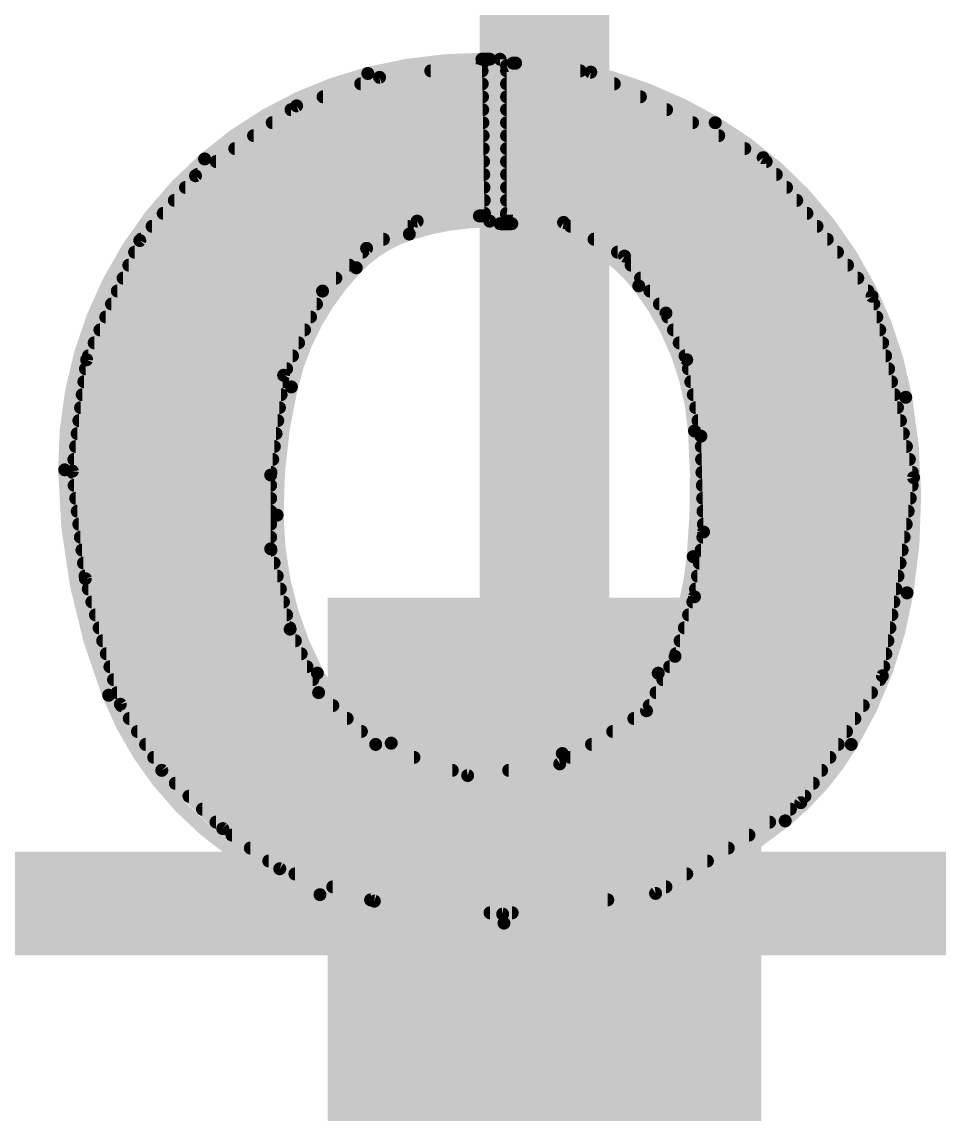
# Model space of a CAD drawing. Extents: x -1.3 to 34.4, y -29.2 to 28.1.
# Drawn here: x 10.056 to 11.854, y 1.307 to 3.449 of the extents above; entities that cross this region are included whole.
import ezdxf

# ---------------------------------------------------------------- set-up
doc = ezdxf.new("R2010")
doc.units = 0
for name, color, linetype in [('1', 12, 'CONTINUOUS'), ('22', 40, 'CONTINUOUS'), ('51', 53, 'CONTINUOUS')]:
    doc.layers.add(name, color=color, linetype=linetype)

# ---------------------------------------------------------------- blocks, each defined once
blk = doc.blocks.new('RECT')
blk.add_solid([(-0.5, -0.5), (0.5, -0.5), (-0.5, 0.5), (0.5, 0.5)])

msp = doc.modelspace()

# ---------------------------------------------------------------- linework, layer by layer
at = {"layer": '1', "const_width": 0.254}
msp.add_lwpolyline([(11.08, 1.47), (11.08, 4.73)], dxfattribs=at)
at = {"layer": '1', "const_width": 0.127}
msp.add_lwpolyline([(11.0165, 1.47, 1), (11.1435, 1.47)], format="xyb", dxfattribs=at)
at = {"layer": '22'}
for points, const_width in [([(10.9576, 3.3757, 0.0624), (10.734, 3.3477)], 0.0254), ([(10.9576, 3.3821, 1), (10.9576, 3.3694)], 0.0127), ([(10.9576, 3.3694, 1), (10.9576, 3.382)], 0.0127), ([(10.9792, 3.3757, 1), (10.9665, 3.3757)], 0.0127), ([(10.9728, 3.3694, 1), (10.9728, 3.3821)], 0.0127), ([(11.4148, 3.2512, 0.1246), (10.9931, 3.3757)], 0.0254), ([(10.9933, 3.382, 1), (10.9929, 3.3694)], 0.0127), ([(10.9994, 3.3757, 1), (10.9868, 3.3757)], 0.0127), ([(10.8573, 3.3592, 1), (10.8573, 3.3465)], 0.0127), ([(10.9639, 3.3656, 1), (10.9513, 3.3654)], 0.0127), ([(10.9584, 3.3592, 1), (10.9568, 3.3718)], 0.0127), ([(10.9578, 3.3465, 1), (10.9578, 3.3592)], 0.0127), ([(11.0122, 3.363, 1), (10.9995, 3.363)], 0.0127), ([(11.0035, 3.3689, 1), (11.0081, 3.3571)], 0.0127), ([(11.0058, 3.3592, 1), (11.0058, 3.3465)], 0.0127), ([(11.0185, 3.3744, 1), (11.0185, 3.3617)], 0.0127), ([(11.0208, 3.3621, 1), (11.0162, 3.3739)], 0.0127), ([(11.0244, 3.3743, 1), (11.0228, 3.3617)], 0.0127), ([(11.0236, 3.3617, 1), (11.0236, 3.3744)], 0.0127), ([(11.1501, 3.3465, 1), (11.1501, 3.3592)], 0.0127), ([(11.1737, 3.356, 1), (11.1681, 3.3446)], 0.0127), ([(11.1701, 3.344, 1), (11.1717, 3.3566)], 0.0127), ([(10.734, 3.3477, 0.1172), (10.414, 3.1801)], 0.0254), ([(10.7324, 3.3539, 1), (10.7356, 3.3415)], 0.0127), ([(10.7356, 3.3415, 1), (10.7324, 3.3539)], 0.0127), ([(10.7561, 3.3464, 1), (10.7577, 3.3338)], 0.0127), ([(10.759, 3.3341, 1), (10.7548, 3.3461)], 0.0127), ([(10.72, 3.3338, 1), (10.72, 3.3211)], 0.0127), ([(10.9582, 3.3211, 1), (10.9582, 3.3338)], 0.0127), ([(11.0058, 3.3338, 1), (11.0058, 3.3211)], 0.0127), ([(11.217, 3.3211, 1), (11.217, 3.3338)], 0.0127), ([(10.6461, 3.3083, 1), (10.6461, 3.2957)], 0.0127), ([(10.9587, 3.2957, 1), (10.9587, 3.3083)], 0.0127), ([(11.0058, 3.3083, 1), (11.0058, 3.2957)], 0.0127), ([(11.2682, 3.2957, 1), (11.2682, 3.3083)], 0.0127), ([(10.5833, 3.283, 1), (10.5833, 3.2703)], 0.0127), ([(10.5922, 3.2902, 1), (10.5964, 3.2782)], 0.0127), ([(10.5979, 3.279, 1), (10.5907, 3.2894)], 0.0127), ([(10.9591, 3.2703, 1), (10.9591, 3.283)], 0.0127), ([(11.0058, 3.283, 1), (11.0058, 3.2703)], 0.0127), ([(11.3194, 3.2703, 1), (11.3194, 3.283)], 0.0127), ([(10.5466, 3.2576, 1), (10.5466, 3.2449)], 0.0127), ([(10.9595, 3.2449, 1), (10.9595, 3.2576)], 0.0127), ([(11.0058, 3.2576, 1), (11.0058, 3.2449)], 0.0127), ([(11.3705, 3.2449, 1), (11.3705, 3.2576)], 0.0127), ([(11.7881, 2.7127, 0.2183), (11.4148, 3.2512)], 0.0254), ([(11.418, 3.2567, 1), (11.4116, 3.2457)], 0.0127), ([(11.4116, 3.2457, 1), (11.418, 3.2567)], 0.0127), ([(10.5099, 3.2321, 1), (10.5099, 3.2195)], 0.0127), ([(10.96, 3.2195, 1), (10.96, 3.2321)], 0.0127), ([(11.0058, 3.2321, 1), (11.0058, 3.2195)], 0.0127), ([(11.4217, 3.2195, 1), (11.4217, 3.2321)], 0.0127), ([(10.4732, 3.2067, 1), (10.4732, 3.1941)], 0.0127), ([(10.9604, 3.1941, 1), (10.9604, 3.2067)], 0.0127), ([(11.0058, 3.2067, 1), (11.0058, 3.1941)], 0.0127), ([(11.4728, 3.1941, 1), (11.4728, 3.2067)], 0.0127), ([(10.414, 3.1801, 0.2195), (10.1397, 2.5705)], 0.0254), ([(10.4182, 3.1753, 1), (10.4098, 3.1849)], 0.0127), ([(11.5137, 3.1865, 1), (11.5037, 3.1787)], 0.0127), ([(11.5059, 3.1769, 1), (11.5115, 3.1883)], 0.0127), ([(10.4098, 3.1849, 1), (10.4182, 3.1753)], 0.0127), ([(10.4365, 3.1814, 1), (10.4365, 3.1687)], 0.0127), ([(10.9608, 3.1687, 1), (10.9608, 3.1814)], 0.0127), ([(11.0058, 3.1814, 1), (11.0058, 3.1687)], 0.0127), ([(11.5147, 3.1687, 1), (11.5147, 3.1814)], 0.0127), ([(10.3926, 3.1523, 1), (10.3998, 3.1419)], 0.0127), ([(10.401, 3.143, 1), (10.3914, 3.1512)], 0.0127), ([(10.3998, 3.1559, 1), (10.3998, 3.1433)], 0.0127), ([(10.9612, 3.1433, 1), (10.9612, 3.1559)], 0.0127), ([(11.0058, 3.1559, 1), (11.0058, 3.1433)], 0.0127), ([(11.5346, 3.1433, 1), (11.5346, 3.1559)], 0.0127), ([(10.3765, 3.1305, 1), (10.3765, 3.1179)], 0.0127), ([(10.9617, 3.1179, 1), (10.9617, 3.1305)], 0.0127), ([(11.0058, 3.1305, 1), (11.0058, 3.1179)], 0.0127), ([(11.5546, 3.1179, 1), (11.5546, 3.1305)], 0.0127), ([(10.3547, 3.1052, 1), (10.3547, 3.0925)], 0.0127), ([(10.9621, 3.0925, 1), (10.9621, 3.1052)], 0.0127), ([(11.0058, 3.1052, 1), (11.0058, 3.0925)], 0.0127), ([(11.5745, 3.0925, 1), (11.5745, 3.1052)], 0.0127), ([(10.3328, 3.0798, 1), (10.3328, 3.0671)], 0.0127), ([(10.9625, 3.0671, 1), (10.9625, 3.0798)], 0.0127), ([(11.0058, 3.0798, 1), (11.0058, 3.0671)], 0.0127), ([(11.5944, 3.0671, 1), (11.5944, 3.0798)], 0.0127), ([(10.9728, 3.0582, 0.0828), (10.8153, 3.0328)], 0.0254), ([(10.8301, 3.0645, 1), (10.8311, 3.0519)], 0.0127), ([(10.8336, 3.0526, 1), (10.8276, 3.0638)], 0.0127), ([(10.9525, 3.0747, 1), (10.9525, 3.062)], 0.0127), ([(10.953, 3.062, 1), (10.952, 3.0746)], 0.0127), ([(10.9563, 3.0682, 1), (10.9689, 3.0684)], 0.0127), ([(10.9626, 3.062, 1), (10.9626, 3.0747)], 0.0127), ([(10.9665, 3.0582, 1), (10.9792, 3.0582)], 0.0127), ([(10.9728, 3.0519, 1), (10.9728, 3.0645)], 0.0127), ([(10.9931, 3.0595, 1), (10.9931, 3.0468)], 0.0127), ([(11.0067, 3.0772, 1), (11.0049, 3.0646)], 0.0127), ([(10.9995, 3.0709, 1), (11.0122, 3.0709)], 0.0127), ([(11.2649, 2.9312, 0.2316), (11.016, 3.0531)], 0.0254), ([(11.016, 3.0594, 1), (11.016, 3.0468)], 0.0127), ([(11.016, 3.0468, 1), (11.016, 3.0595)], 0.0127), ([(11.1207, 3.0612, 1), (11.1145, 3.05)], 0.0127), ([(11.1167, 3.0493, 1), (11.1185, 3.0619)], 0.0127), ([(10.311, 3.0543, 1), (10.311, 3.0417)], 0.0127), ([(10.8153, 3.0328, 0.1209), (10.7112, 2.9667)], 0.0254), ([(10.8133, 3.0388, 1), (10.8173, 3.0268)], 0.0127), ([(10.8117, 3.0417, 1), (10.8117, 3.0543)], 0.0127), ([(10.8173, 3.0268, 1), (10.8133, 3.0388)], 0.0127), ([(10.9868, 3.0531, 1), (10.9994, 3.0531)], 0.0127), ([(11.1313, 3.0543, 1), (11.1313, 3.0417)], 0.0127), ([(11.6144, 3.0417, 1), (11.6144, 3.0543)], 0.0127), ([(10.2822, 3.0242, 1), (10.2918, 3.016)], 0.0127), ([(10.2928, 3.0175, 1), (10.2812, 3.0227)], 0.0127), ([(10.2892, 3.029, 1), (10.2892, 3.0163)], 0.0127), ([(10.7645, 3.0163, 1), (10.7645, 3.029)], 0.0127), ([(11.1773, 3.029, 1), (11.1773, 3.0163)], 0.0127), ([(11.6343, 3.0163, 1), (11.6343, 3.029)], 0.0127), ([(10.2768, 3.0036, 1), (10.2768, 2.9909)], 0.0127), ([(10.7237, 2.9909, 1), (10.7237, 3.0036)], 0.0127), ([(10.7285, 3.0104, 1), (10.7345, 2.9992)], 0.0127), ([(10.7359, 3.0002, 1), (10.7271, 3.0094)], 0.0127), ([(11.2233, 3.0036, 1), (11.2233, 2.9909)], 0.0127), ([(11.2421, 2.9933, 1), (11.2319, 2.9859)], 0.0127), ([(11.2339, 2.984, 1), (11.2401, 2.9952)], 0.0127), ([(11.6543, 2.9909, 1), (11.6543, 3.0036)], 0.0127), ([(10.2655, 2.9781, 1), (10.2655, 2.9655)], 0.0127), ([(10.7112, 2.9667, 0.1342), (10.5842, 2.733)], 0.0254), ([(10.6975, 2.9655, 1), (10.6975, 2.9781)], 0.0127), ([(10.7066, 2.9711, 1), (10.7158, 2.9623)], 0.0127), ([(10.7158, 2.9623, 1), (10.7066, 2.9711)], 0.0127), ([(11.2499, 2.9781, 1), (11.2499, 2.9655)], 0.0127), ([(11.6742, 2.9655, 1), (11.6742, 2.9781)], 0.0127), ([(10.2542, 2.9527, 1), (10.2542, 2.9401)], 0.0127), ([(10.6713, 2.9401, 1), (10.6713, 2.9527)], 0.0127), ([(11.2684, 2.9527, 1), (11.2684, 2.9401)], 0.0127), ([(11.6942, 2.9401, 1), (11.6942, 2.9527)], 0.0127), ([(11.3741, 2.6467, 0.1478), (11.2649, 2.9312)], 0.0254), ([(11.2699, 2.9351, 1), (11.2599, 2.9273)], 0.0127), ([(11.2599, 2.9273, 1), (11.2699, 2.9351)], 0.0127), ([(10.2429, 2.9274, 1), (10.2429, 2.9147)], 0.0127), ([(10.6407, 2.9256, 1), (10.6495, 2.9164)], 0.0127), ([(10.6509, 2.9183, 1), (10.6393, 2.9237)], 0.0127), ([(10.6451, 2.9147, 1), (10.6451, 2.9274)], 0.0127), ([(11.2868, 2.9274, 1), (11.2868, 2.9147)], 0.0127), ([(11.7141, 2.9147, 1), (11.7141, 2.9274)], 0.0127), ([(11.7283, 2.9122, 1), (11.7159, 2.9094)], 0.0127), ([(11.7171, 2.9069, 1), (11.7271, 2.9147)], 0.0127), ([(10.2315, 2.9019, 1), (10.2315, 2.8893)], 0.0127), ([(10.6334, 2.8893, 1), (10.6334, 2.9019)], 0.0127), ([(11.3053, 2.9019, 1), (11.3053, 2.8893)], 0.0127), ([(11.7256, 2.8893, 1), (11.7256, 2.9019)], 0.0127), ([(10.2202, 2.8765, 1), (10.2202, 2.8639)], 0.0127), ([(10.6217, 2.8639, 1), (10.6217, 2.8765)], 0.0127), ([(11.324, 2.8804, 1), (11.3124, 2.8752)], 0.0127), ([(11.3131, 2.8741, 1), (11.3233, 2.8815)], 0.0127), ([(11.3216, 2.8765, 1), (11.3216, 2.8639)], 0.0127), ([(11.7314, 2.8639, 1), (11.7314, 2.8765)], 0.0127), ([(10.2089, 2.8512, 1), (10.2089, 2.8385)], 0.0127), ([(10.6099, 2.8385, 1), (10.6099, 2.8512)], 0.0127), ([(11.3329, 2.8512, 1), (11.3329, 2.8385)], 0.0127), ([(11.7372, 2.8385, 1), (11.7372, 2.8512)], 0.0127), ([(10.1976, 2.8258, 1), (10.1976, 2.8131)], 0.0127), ([(10.5982, 2.8131, 1), (10.5982, 2.8258)], 0.0127), ([(11.3442, 2.8258, 1), (11.3442, 2.8131)], 0.0127), ([(11.743, 2.8131, 1), (11.743, 2.8258)], 0.0127), ([(10.1863, 2.8003, 1), (10.1863, 2.7877)], 0.0127), ([(10.5865, 2.7877, 1), (10.5865, 2.8003)], 0.0127), ([(11.3555, 2.8003, 1), (11.3555, 2.7877)], 0.0127), ([(11.7488, 2.7877, 1), (11.7488, 2.8003)], 0.0127), ([(10.1771, 2.789, 1), (10.1887, 2.7838)], 0.0127), ([(10.1892, 2.7856, 1), (10.1766, 2.7872)], 0.0127), ([(11.3651, 2.7876, 1), (11.3527, 2.7852)], 0.0127), ([(11.3531, 2.7838, 1), (11.3647, 2.789)], 0.0127), ([(10.1806, 2.775, 1), (10.1806, 2.7623)], 0.0127), ([(10.5631, 2.7586, 1), (10.5747, 2.7532)], 0.0127), ([(10.5752, 2.7551, 1), (10.5626, 2.7567)], 0.0127), ([(10.5748, 2.7623, 1), (10.5748, 2.775)], 0.0127), ([(11.3622, 2.775, 1), (11.3622, 2.7623)], 0.0127), ([(11.7546, 2.7623, 1), (11.7546, 2.775)], 0.0127), ([(10.1774, 2.7496, 1), (10.1774, 2.7369)], 0.0127), ([(10.5842, 2.733, 0.0602), (10.5562, 2.4816)], 0.0254), ([(10.5673, 2.7369, 1), (10.5673, 2.7496)], 0.0127), ([(10.5904, 2.7315, 1), (10.578, 2.7345)], 0.0127), ([(11.3669, 2.7496, 1), (11.3669, 2.7369)], 0.0127), ([(11.7604, 2.7369, 1), (11.7604, 2.7496)], 0.0127), ([(10.1741, 2.7241, 1), (10.1741, 2.7115)], 0.0127), ([(10.564, 2.7115, 1), (10.564, 2.7241)], 0.0127), ([(10.578, 2.7345, 1), (10.5904, 2.7315)], 0.0127), ([(11.3717, 2.7241, 1), (11.3717, 2.7115)], 0.0127), ([(11.7662, 2.7115, 1), (11.7662, 2.7241)], 0.0127), ([(11.7907, 2.3292, 0.0851), (11.7881, 2.7127)], 0.0254), ([(11.7944, 2.7138, 1), (11.7818, 2.7116)], 0.0127), ([(10.1709, 2.6987, 1), (10.1709, 2.6861)], 0.0127), ([(10.5607, 2.6861, 1), (10.5607, 2.6987)], 0.0127), ([(11.3764, 2.6987, 1), (11.3764, 2.6861)], 0.0127), ([(11.772, 2.6861, 1), (11.772, 2.6987)], 0.0127), ([(11.7818, 2.7116, 1), (11.7944, 2.7138)], 0.0127), ([(10.1676, 2.6734, 1), (10.1676, 2.6607)], 0.0127), ([(10.5574, 2.6607, 1), (10.5574, 2.6734)], 0.0127), ([(11.3811, 2.6734, 1), (11.3811, 2.6607)], 0.0127), ([(11.7778, 2.6607, 1), (11.7778, 2.6734)], 0.0127), ([(11.3716, 2.4003, 0.0416), (11.3741, 2.6467)], 0.0254), ([(11.3804, 2.6472, 1), (11.3678, 2.6462)], 0.0127), ([(10.1643, 2.6479, 1), (10.1643, 2.6353)], 0.0127), ([(10.5541, 2.6353, 1), (10.5541, 2.6479)], 0.0127), ([(11.3678, 2.6462, 1), (11.3804, 2.6472)], 0.0127), ([(11.3859, 2.6479, 1), (11.3859, 2.6353)], 0.0127), ([(11.3931, 2.6367, 1), (11.3805, 2.6363)], 0.0127), ([(11.3806, 2.6353, 1), (11.393, 2.6377)], 0.0127), ([(11.7836, 2.6353, 1), (11.7836, 2.6479)], 0.0127), ([(10.1611, 2.6225, 1), (10.1611, 2.6099)], 0.0127), ([(10.5508, 2.6099, 1), (10.5508, 2.6225)], 0.0127), ([(11.3874, 2.6225, 1), (11.3874, 2.6099)], 0.0127), ([(11.7895, 2.6099, 1), (11.7895, 2.6225)], 0.0127), ([(10.1578, 2.5972, 1), (10.1578, 2.5845)], 0.0127), ([(10.5475, 2.5845, 1), (10.5475, 2.5972)], 0.0127), ([(11.388, 2.5972, 1), (11.388, 2.5845)], 0.0127), ([(11.7953, 2.5845, 1), (11.7953, 2.5972)], 0.0127), ([(10.1397, 2.5705, 0.092), (10.226, 2.1285)], 0.0254), ([(10.146, 2.5706, 1), (10.1334, 2.5704)], 0.0127), ([(10.1334, 2.5704, 1), (10.146, 2.5706)], 0.0127), ([(10.1612, 2.5687, 1), (10.1486, 2.5671)], 0.0127), ([(10.1486, 2.5687, 1), (10.1612, 2.5671)], 0.0127), ([(10.1552, 2.5717, 1), (10.1552, 2.5591)], 0.0127), ([(10.5498, 2.5603, 1), (10.5372, 2.5603)], 0.0127), ([(10.5442, 2.5591, 1), (10.5442, 2.5717)], 0.0127), ([(11.3887, 2.5717, 1), (11.3887, 2.5591)], 0.0127), ([(11.8011, 2.5591, 1), (11.8011, 2.5717)], 0.0127), ([(10.1583, 2.5463, 1), (10.1583, 2.5337)], 0.0127), ([(10.5372, 2.5611, 1), (10.5498, 2.5595)], 0.0127), ([(10.5435, 2.5337, 1), (10.5435, 2.5463)], 0.0127), ([(11.3894, 2.5463, 1), (11.3894, 2.5337)], 0.0127), ([(11.8097, 2.5542, 1), (11.7971, 2.5562)], 0.0127), ([(11.7972, 2.5538, 1), (11.8096, 2.5566)], 0.0127), ([(11.801, 2.5337, 1), (11.801, 2.5463)], 0.0127), ([(10.1613, 2.521, 1), (10.1613, 2.5083)], 0.0127), ([(10.5435, 2.5083, 1), (10.5435, 2.521)], 0.0127), ([(11.3901, 2.521, 1), (11.3901, 2.5083)], 0.0127), ([(11.797, 2.5083, 1), (11.797, 2.521)], 0.0127), ([(10.1644, 2.4956, 1), (10.1644, 2.4829)], 0.0127), ([(10.5435, 2.4829, 1), (10.5435, 2.4956)], 0.0127), ([(10.5562, 2.4816, 0.1204), (10.635, 2.1717)], 0.0254), ([(10.5625, 2.4817, 1), (10.5499, 2.4815)], 0.0127), ([(10.5499, 2.4815, 1), (10.5625, 2.4817)], 0.0127), ([(11.3908, 2.4956, 1), (11.3908, 2.4829)], 0.0127), ([(11.793, 2.4829, 1), (11.793, 2.4956)], 0.0127), ([(10.1674, 2.4701, 1), (10.1674, 2.4575)], 0.0127), ([(10.5435, 2.4575, 1), (10.5435, 2.4701)], 0.0127), ([(11.3915, 2.4701, 1), (11.3915, 2.4575)], 0.0127), ([(11.7891, 2.4575, 1), (11.7891, 2.4701)], 0.0127), ([(10.1705, 2.4447, 1), (10.1705, 2.4321)], 0.0127), ([(10.5435, 2.4321, 1), (10.5435, 2.4447)], 0.0127), ([(11.3905, 2.4447, 1), (11.3905, 2.4321)], 0.0127), ([(11.3982, 2.4477, 1), (11.3856, 2.4495)], 0.0127), ([(11.3856, 2.4484, 1), (11.3982, 2.4488)], 0.0127), ([(11.7851, 2.4321, 1), (11.7851, 2.4447)], 0.0127), ([(10.1736, 2.4194, 1), (10.1736, 2.4067)], 0.0127), ([(10.5497, 2.417, 1), (10.5373, 2.414)], 0.0127), ([(10.5372, 2.4155, 1), (10.5498, 2.4155)], 0.0127), ([(10.5441, 2.4067, 1), (10.5441, 2.4194)], 0.0127), ([(11.3869, 2.4194, 1), (11.3869, 2.4067)], 0.0127), ([(11.7811, 2.4067, 1), (11.7811, 2.4194)], 0.0127), ([(10.1766, 2.3939, 1), (10.1766, 2.3813)], 0.0127), ([(10.5503, 2.3813, 1), (10.5503, 2.3939)], 0.0127), ([(11.303, 2.1717, 0.0995), (11.3716, 2.4003)], 0.0254), ([(11.3653, 2.4009, 1), (11.3779, 2.3997)], 0.0127), ([(11.3779, 2.3997, 1), (11.3653, 2.4009)], 0.0127), ([(11.3834, 2.3939, 1), (11.3834, 2.3813)], 0.0127), ([(11.7771, 2.3813, 1), (11.7771, 2.3939)], 0.0127), ([(10.1797, 2.3685, 1), (10.1797, 2.3559)], 0.0127), ([(10.1864, 2.3588, 1), (10.1742, 2.3554)], 0.0127), ([(10.174, 2.3563, 1), (10.1866, 2.3579)], 0.0127), ([(10.5564, 2.3559, 1), (10.5564, 2.3685)], 0.0127), ([(11.3798, 2.3685, 1), (11.3798, 2.3559)], 0.0127), ([(11.7731, 2.3559, 1), (11.7731, 2.3685)], 0.0127), ([(10.186, 2.3432, 1), (10.186, 2.3305)], 0.0127), ([(10.5625, 2.3305, 1), (10.5625, 2.3432)], 0.0127), ([(11.3762, 2.3432, 1), (11.3762, 2.3305)], 0.0127), ([(11.6815, 2.032, 0.0949), (11.7907, 2.3292)], 0.0254), ([(11.7691, 2.3305, 1), (11.7691, 2.3432)], 0.0127), ([(11.7844, 2.3302, 1), (11.797, 2.3282)], 0.0127), ([(11.797, 2.3282, 1), (11.7844, 2.3302)], 0.0127), ([(10.193, 2.3177, 1), (10.193, 2.3051)], 0.0127), ([(10.5687, 2.3051, 1), (10.5687, 2.3177)], 0.0127), ([(11.3708, 2.3177, 1), (11.3708, 2.3051)], 0.0127), ([(11.3678, 2.3225, 1), (11.3804, 2.3207)], 0.0127), ([(11.3801, 2.3196, 1), (11.3681, 2.3236)], 0.0127), ([(11.7651, 2.3051, 1), (11.7651, 2.3177)], 0.0127), ([(10.2001, 2.2923, 1), (10.2001, 2.2797)], 0.0127), ([(10.5748, 2.2797, 1), (10.5748, 2.2923)], 0.0127), ([(11.3625, 2.2923, 1), (11.3625, 2.2797)], 0.0127), ([(11.7611, 2.2797, 1), (11.7611, 2.2923)], 0.0127), ([(10.2072, 2.267, 1), (10.2072, 2.2543)], 0.0127), ([(10.5874, 2.2607, 1), (10.5758, 2.2555)], 0.0127), ([(10.581, 2.2543, 1), (10.581, 2.267)], 0.0127), ([(11.3542, 2.267, 1), (11.3542, 2.2543)], 0.0127), ([(11.7572, 2.2543, 1), (11.7572, 2.267)], 0.0127), ([(10.5754, 2.2566, 1), (10.5878, 2.2596)], 0.0127), ([(10.2142, 2.2416, 1), (10.2142, 2.2289)], 0.0127), ([(10.5919, 2.2289, 1), (10.5919, 2.2416)], 0.0127), ([(11.3459, 2.2416, 1), (11.3459, 2.2289)], 0.0127), ([(11.7532, 2.2289, 1), (11.7532, 2.2416)], 0.0127), ([(10.2213, 2.2161, 1), (10.2213, 2.2035)], 0.0127), ([(10.6033, 2.2035, 1), (10.6033, 2.2161)], 0.0127), ([(11.33, 2.2067, 1), (11.342, 2.2027)], 0.0127), ([(11.3416, 2.2018, 1), (11.3304, 2.2076)], 0.0127), ([(11.3377, 2.2161, 1), (11.3377, 2.2035)], 0.0127), ([(11.7492, 2.2035, 1), (11.7492, 2.2161)], 0.0127), ([(10.2284, 2.1907, 1), (10.2284, 2.1781)], 0.0127), ([(10.6147, 2.1781, 1), (10.6147, 2.1907)], 0.0127), ([(11.3254, 2.1907, 1), (11.3254, 2.1781)], 0.0127), ([(11.7452, 2.1781, 1), (11.7452, 2.1907)], 0.0127), ([(10.2355, 2.1654, 1), (10.2355, 2.1527)], 0.0127), ([(10.6261, 2.1527, 1), (10.6261, 2.1654)], 0.0127), ([(10.635, 2.1717, 0.1633), (10.7798, 2.0345)], 0.0254), ([(10.6406, 2.1747, 1), (10.6294, 2.1687)], 0.0127), ([(10.6294, 2.1687, 1), (10.6406, 2.1747)], 0.0127), ([(11.115, 2.0142, 0.1942), (11.303, 2.1717)], 0.0254), ([(11.2974, 2.1747, 1), (11.3086, 2.1687)], 0.0127), ([(11.3086, 2.1687, 1), (11.2974, 2.1747)], 0.0127), ([(11.3121, 2.1654, 1), (11.3121, 2.1527)], 0.0127), ([(11.7361, 2.1676, 1), (11.7487, 2.1656)], 0.0127), ([(11.7477, 2.1632, 1), (11.7371, 2.17)], 0.0127), ([(11.7375, 2.1527, 1), (11.7375, 2.1654)], 0.0127), ([(10.2425, 2.1399, 1), (10.2425, 2.1273)], 0.0127), ([(10.6418, 2.1383, 1), (10.6332, 2.1289)], 0.0127), ([(10.6317, 2.131, 1), (10.6433, 2.1362)], 0.0127), ([(10.6375, 2.1273, 1), (10.6375, 2.1399)], 0.0127), ([(11.2988, 2.1399, 1), (11.2988, 2.1273)], 0.0127), ([(11.7212, 2.1273, 1), (11.7212, 2.1399)], 0.0127), ([(10.226, 2.1285, 0.2224), (10.6401, 1.7374)], 0.0254), ([(10.2319, 2.1308, 1), (10.2201, 2.1262)], 0.0127), ([(10.2201, 2.1262, 1), (10.2319, 2.1308)], 0.0127), ([(10.2543, 2.1141, 1), (10.2435, 2.1073)], 0.0127), ([(10.2505, 2.1145, 1), (10.2505, 2.1019)], 0.0127), ([(10.6654, 2.1019, 1), (10.6654, 2.1145)], 0.0127), ([(11.2854, 2.1145, 1), (11.2854, 2.1019)], 0.0127), ([(11.7049, 2.1019, 1), (11.7049, 2.1145)], 0.0127), ([(10.2428, 2.109, 1), (10.255, 2.1124)], 0.0127), ([(11.2745, 2.1009, 1), (11.2857, 2.0951)], 0.0127), ([(11.2834, 2.0926, 1), (11.2768, 2.1034)], 0.0127), ([(10.2664, 2.0892, 1), (10.2664, 2.0765)], 0.0127), ([(10.6934, 2.0765, 1), (10.6934, 2.0892)], 0.0127), ([(11.2553, 2.0892, 1), (11.2553, 2.0765)], 0.0127), ([(11.6885, 2.0765, 1), (11.6885, 2.0892)], 0.0127), ([(10.2824, 2.0637, 1), (10.2824, 2.0511)], 0.0127), ([(10.7214, 2.0511, 1), (10.7214, 2.0637)], 0.0127), ([(11.2138, 2.0637, 1), (11.2138, 2.0511)], 0.0127), ([(11.6722, 2.0511, 1), (11.6722, 2.0637)], 0.0127), ([(10.2983, 2.0383, 1), (10.2983, 2.0257)], 0.0127), ([(10.7513, 2.038, 1), (10.7473, 2.026)], 0.0127), ([(10.745, 2.0273, 1), (10.7536, 2.0367)], 0.0127), ([(10.7493, 2.0257, 1), (10.7493, 2.0383)], 0.0127), ([(10.7798, 2.0345, 0.1897), (11.115, 2.0142)], 0.0254), ([(10.7825, 2.0403, 1), (10.7771, 2.0287)], 0.0127), ([(10.7771, 2.0287, 1), (10.7825, 2.0403)], 0.0127), ([(11.1723, 2.0383, 1), (11.1723, 2.0257)], 0.0127), ([(11.5519, 1.8821, 0.0859), (11.6815, 2.032)], 0.0254), ([(11.6559, 2.0257, 1), (11.6559, 2.0383)], 0.0127), ([(11.6761, 2.0353, 1), (11.6869, 2.0287)], 0.0127), ([(11.6869, 2.0287, 1), (11.6761, 2.0353)], 0.0127), ([(10.3143, 2.013, 1), (10.3143, 2.0003)], 0.0127), ([(10.8244, 2.0003, 1), (10.8244, 2.013)], 0.0127), ([(11.113, 2.0202, 1), (11.117, 2.0082)], 0.0127), ([(11.117, 2.0082, 1), (11.113, 2.0202)], 0.0127), ([(11.1308, 2.013, 1), (11.1308, 2.0003)], 0.0127), ([(11.6395, 2.0003, 1), (11.6395, 2.013)], 0.0127), ([(10.3302, 1.9876, 1), (10.3302, 1.9748)], 0.0127), ([(10.3346, 1.9858, 1), (10.3258, 1.9766)], 0.0127), ([(10.8995, 1.9748, 1), (10.8995, 1.9876)], 0.0127), ([(11.01, 1.9876, 1), (11.01, 1.9748)], 0.0127), ([(11.1067, 1.9993, 1), (11.1133, 1.9885)], 0.0127), ([(11.1108, 1.9876, 1), (11.1092, 2.0002)], 0.0127), ([(11.6232, 1.9748, 1), (11.6232, 1.9876)], 0.0127), ([(10.3248, 1.9778, 1), (10.3356, 1.9846)], 0.0127), ([(10.9288, 1.9773, 1), (10.9304, 1.9647)], 0.0127), ([(10.9276, 1.965, 1), (10.9316, 1.977)], 0.0127), ([(10.3567, 1.9622, 1), (10.3567, 1.9494)], 0.0127), ([(11.6069, 1.9494, 1), (11.6069, 1.9622)], 0.0127), ([(10.3833, 1.9368, 1), (10.3833, 1.9241)], 0.0127), ([(11.5858, 1.9123, 1), (11.579, 1.9231)], 0.0127), ([(11.5906, 1.9241, 1), (11.5906, 1.9368)], 0.0127), ([(10.4098, 1.9114, 1), (10.4098, 1.8986)], 0.0127), ([(11.5621, 1.8986, 1), (11.5621, 1.9114)], 0.0127), ([(11.5771, 1.9211, 1), (11.5877, 1.9143)], 0.0127), ([(10.4363, 1.886, 1), (10.4363, 1.8733)], 0.0127), ([(11.0007, 1.6815, 0.1703), (11.5519, 1.8821)], 0.0254), ([(11.5214, 1.8733, 1), (11.5214, 1.886)], 0.0127), ([(11.5479, 1.887, 1), (11.5559, 1.8772)], 0.0127), ([(11.5559, 1.8772, 1), (11.5479, 1.887)], 0.0127), ([(10.4533, 1.8721, 1), (10.4459, 1.8617)], 0.0127), ([(10.4452, 1.8623, 1), (10.454, 1.8715)], 0.0127), ([(10.4676, 1.8606, 1), (10.4676, 1.8478)], 0.0127), ([(11.4808, 1.8478, 1), (11.4808, 1.8606)], 0.0127), ([(10.5037, 1.8352, 1), (10.5037, 1.8224)], 0.0127), ([(11.4402, 1.8224, 1), (11.4402, 1.8352)], 0.0127), ([(10.5397, 1.8098, 1), (10.5397, 1.7971)], 0.0127), ([(10.5634, 1.7942, 1), (10.5592, 1.7822)], 0.0127), ([(10.5576, 1.783, 1), (10.565, 1.7934)], 0.0127), ([(11.3995, 1.7971, 1), (11.3995, 1.8098)], 0.0127), ([(10.5911, 1.7844, 1), (10.5911, 1.7716)], 0.0127), ([(11.3589, 1.7716, 1), (11.3589, 1.7844)], 0.0127), ([(10.6652, 1.759, 1), (10.6652, 1.7463)], 0.0127), ([(11.3182, 1.7463, 1), (11.3182, 1.759)], 0.0127), ([(10.6401, 1.7374, 0.083), (11.0007, 1.6815)], 0.0254), ([(10.6421, 1.7434, 1), (10.6381, 1.7314)], 0.0127), ([(10.6381, 1.7314, 1), (10.6421, 1.7434)], 0.0127), ([(10.7394, 1.7336, 1), (10.7394, 1.7208)], 0.0127), ([(10.7473, 1.731, 1), (10.7461, 1.7184)], 0.0127), ([(10.7446, 1.7187, 1), (10.7488, 1.7307)], 0.0127), ([(11.2042, 1.7208, 1), (11.2042, 1.7336)], 0.0127), ([(11.2945, 1.7453, 1), (11.3013, 1.7345)], 0.0127), ([(11.2988, 1.7336, 1), (11.297, 1.7462)], 0.0127), ([(10.9734, 1.7082, 1), (10.9734, 1.6954)], 0.0127), ([(11.0167, 1.6954, 1), (11.0167, 1.7082)], 0.0127), ([(10.9973, 1.7056, 1), (10.9991, 1.693)], 0.0127), ([(11.0006, 1.6878, 1), (11.0008, 1.6752)], 0.0127), ([(10.9976, 1.693, 1), (10.9988, 1.7056)], 0.0127), ([(11.0008, 1.6752, 1), (11.0006, 1.6878)], 0.0127)]:
    msp.add_lwpolyline(points, format="xyb", dxfattribs=dict(at, const_width=const_width))
at = {"layer": '22', "const_width": 0.0254}
for points in [[(10.9728, 3.3757), (10.9576, 3.3757)], [(10.9728, 3.0582), (10.9728, 3.3757)], [(10.9931, 3.3757), (10.9931, 3.0531)], [(10.9576, 3.3655), (10.7569, 3.3401)], [(10.8573, 3.3528), (10.9578, 3.3528)], [(10.9626, 3.0683), (10.9576, 3.3655)], [(11.0185, 3.368), (11.0058, 3.363)], [(11.0058, 3.363), (11.0058, 3.0709)], [(11.0058, 3.3528), (11.1501, 3.3528)], [(11.0236, 3.368), (11.0185, 3.368)], [(11.1709, 3.3503), (11.0236, 3.368)], [(11.5087, 3.1826), (11.1709, 3.3503)], [(10.7569, 3.3401), (10.5943, 3.2842)], [(10.72, 3.3274), (10.9582, 3.3274)], [(11.0058, 3.3274), (11.217, 3.3274)], [(10.6461, 3.302), (10.9587, 3.302)], [(11.0058, 3.302), (11.2682, 3.302)], [(10.5943, 3.2842), (10.3962, 3.1471)], [(10.5833, 3.2766), (10.9591, 3.2766)], [(11.0058, 3.2766), (11.3194, 3.2766)], [(10.5466, 3.2512), (10.9595, 3.2512)], [(11.0058, 3.2512), (11.3705, 3.2512)], [(10.5099, 3.2258), (10.96, 3.2258)], [(11.0058, 3.2258), (11.4217, 3.2258)], [(10.4732, 3.2004), (10.9604, 3.2004)], [(11.0058, 3.2004), (11.4728, 3.2004)], [(11.7221, 2.9108), (11.5087, 3.1826)], [(10.4365, 3.175), (10.9608, 3.175)], [(11.0058, 3.175), (11.5147, 3.175)], [(10.3962, 3.1471), (10.287, 3.0201)], [(10.3998, 3.1496), (10.9612, 3.1496)], [(11.0058, 3.1496), (11.5346, 3.1496)], [(10.3765, 3.1242), (10.9617, 3.1242)], [(11.0058, 3.1242), (11.5546, 3.1242)], [(10.3547, 3.0988), (10.9621, 3.0988)], [(11.0058, 3.0988), (11.5745, 3.0988)], [(10.3328, 3.0734), (10.9625, 3.0734)], [(11.0058, 3.0734), (11.5944, 3.0734)], [(10.7315, 3.0048), (10.8306, 3.0582)], [(10.8306, 3.0582), (10.9525, 3.0683)], [(10.9525, 3.0683), (10.9626, 3.0683)], [(10.9931, 3.0531), (11.016, 3.0531)], [(11.0058, 3.0709), (11.1176, 3.0556)], [(11.1176, 3.0556), (11.237, 2.9896)], [(10.311, 3.048), (10.8117, 3.048)], [(11.1313, 3.048), (11.6144, 3.048)], [(10.287, 3.0201), (10.1829, 2.7864)], [(10.2892, 3.0226), (10.7645, 3.0226)], [(11.1773, 3.0226), (11.6343, 3.0226)], [(10.2768, 2.9972), (10.7237, 2.9972)], [(10.6451, 2.921), (10.7315, 3.0048)], [(11.2233, 2.9972), (11.6543, 2.9972)], [(11.237, 2.9896), (11.3182, 2.8778)], [(10.2655, 2.9718), (10.6975, 2.9718)], [(11.2499, 2.9718), (11.6742, 2.9718)], [(10.2542, 2.9464), (10.6713, 2.9464)], [(11.2684, 2.9464), (11.6942, 2.9464)], [(10.2429, 2.921), (10.6451, 2.921)], [(10.5689, 2.7559), (10.6451, 2.921)], [(11.2868, 2.921), (11.7141, 2.921)], [(11.8034, 2.5552), (11.7221, 2.9108)], [(10.2315, 2.8956), (10.6334, 2.8956)], [(11.3053, 2.8956), (11.7256, 2.8956)], [(10.2202, 2.8702), (10.6217, 2.8702)], [(11.3182, 2.8778), (11.3589, 2.7864)], [(11.3216, 2.8702), (11.7314, 2.8702)], [(10.2089, 2.8448), (10.6099, 2.8448)], [(11.3329, 2.8448), (11.7372, 2.8448)], [(10.1976, 2.8194), (10.5982, 2.8194)], [(11.3442, 2.8194), (11.743, 2.8194)], [(10.1863, 2.794), (10.5865, 2.794)], [(11.3555, 2.794), (11.7488, 2.794)], [(10.1829, 2.7864), (10.1549, 2.5679)], [(11.3589, 2.7864), (11.3868, 2.6365)], [(10.1806, 2.7686), (10.5748, 2.7686)], [(10.5435, 2.5603), (10.5689, 2.7559)], [(11.3622, 2.7686), (11.7546, 2.7686)], [(10.1774, 2.7432), (10.5673, 2.7432)], [(11.3669, 2.7432), (11.7604, 2.7432)], [(10.1741, 2.7178), (10.564, 2.7178)], [(11.3717, 2.7178), (11.7662, 2.7178)], [(10.1709, 2.6924), (10.5607, 2.6924)], [(11.3764, 2.6924), (11.772, 2.6924)], [(10.1676, 2.667), (10.5574, 2.667)], [(11.3811, 2.667), (11.7778, 2.667)], [(10.1643, 2.6416), (10.5541, 2.6416)], [(11.3859, 2.6416), (11.7836, 2.6416)], [(11.3868, 2.6365), (11.3919, 2.4486)], [(10.1611, 2.6162), (10.5508, 2.6162)], [(11.3874, 2.6162), (11.7895, 2.6162)], [(10.1578, 2.5908), (10.5475, 2.5908)], [(11.388, 2.5908), (11.7953, 2.5908)], [(10.1549, 2.5679), (10.1803, 2.3571)], [(10.1552, 2.5654), (10.5442, 2.5654)], [(10.5435, 2.4155), (10.5435, 2.5603)], [(11.3887, 2.5654), (11.8011, 2.5654)], [(10.1583, 2.54), (10.5435, 2.54)], [(11.3894, 2.54), (11.801, 2.54)], [(11.7424, 2.1666), (11.8034, 2.5552)], [(10.1613, 2.5146), (10.5435, 2.5146)], [(11.3901, 2.5146), (11.797, 2.5146)], [(10.1644, 2.4892), (10.5435, 2.4892)], [(11.3908, 2.4892), (11.793, 2.4892)], [(10.1674, 2.4638), (10.5435, 2.4638)], [(11.3915, 2.4638), (11.7891, 2.4638)], [(10.1705, 2.4384), (10.5435, 2.4384)], [(11.3919, 2.4486), (11.3741, 2.3216)], [(11.3905, 2.4384), (11.7851, 2.4384)], [(10.1736, 2.413), (10.5441, 2.413)], [(10.5816, 2.2581), (10.5435, 2.4155)], [(11.3869, 2.413), (11.7811, 2.413)], [(10.1766, 2.3876), (10.5503, 2.3876)], [(11.3834, 2.3876), (11.7771, 2.3876)], [(10.1797, 2.3622), (10.5564, 2.3622)], [(10.1803, 2.3571), (10.2489, 2.1107)], [(11.3798, 2.3622), (11.7731, 2.3622)], [(10.186, 2.3368), (10.5625, 2.3368)], [(11.3762, 2.3368), (11.7691, 2.3368)], [(10.193, 2.3114), (10.5687, 2.3114)], [(11.3741, 2.3216), (11.336, 2.2047)], [(11.3708, 2.3114), (11.7651, 2.3114)], [(10.2001, 2.286), (10.5748, 2.286)], [(11.3625, 2.286), (11.7611, 2.286)], [(10.2072, 2.2606), (10.581, 2.2606)], [(10.6375, 2.1336), (10.5816, 2.2581)], [(11.3542, 2.2606), (11.7572, 2.2606)], [(10.2142, 2.2352), (10.5919, 2.2352)], [(11.3459, 2.2352), (11.7532, 2.2352)], [(10.2213, 2.2098), (10.6033, 2.2098)], [(11.336, 2.2047), (11.2801, 2.098)], [(11.3377, 2.2098), (11.7492, 2.2098)], [(10.2284, 2.1844), (10.6147, 2.1844)], [(11.3254, 2.1844), (11.7452, 2.1844)], [(10.2355, 2.159), (10.6261, 2.159)], [(11.3121, 2.159), (11.7375, 2.159)], [(11.5824, 1.9177), (11.7424, 2.1666)], [(10.2425, 2.1336), (10.6375, 2.1336)], [(10.7493, 2.032), (10.6375, 2.1336)], [(11.2988, 2.1336), (11.7212, 2.1336)], [(10.2489, 2.1107), (10.3302, 1.9812)], [(10.2505, 2.1082), (10.6654, 2.1082)], [(11.2854, 2.1082), (11.7049, 2.1082)], [(11.2801, 2.098), (11.11, 1.9939)], [(10.2664, 2.0828), (10.6934, 2.0828)], [(11.2553, 2.0828), (11.6885, 2.0828)], [(10.2824, 2.0574), (10.7214, 2.0574)], [(11.2138, 2.0574), (11.6722, 2.0574)], [(10.2983, 2.032), (10.7493, 2.032)], [(10.9296, 1.971), (10.7493, 2.032)], [(11.1723, 2.032), (11.6559, 2.032)], [(10.3143, 2.0066), (10.8244, 2.0066)], [(11.1308, 2.0066), (11.6395, 2.0066)], [(10.3302, 1.9812), (10.4496, 1.8669)], [(10.3302, 1.9812), (10.8995, 1.9812)], [(11.11, 1.9939), (10.9296, 1.971)], [(11.01, 1.9812), (11.6232, 1.9812)], [(10.3567, 1.9558), (11.6069, 1.9558)], [(10.3833, 1.9304), (11.5906, 1.9304)], [(11.2979, 1.7399), (11.5824, 1.9177)], [(10.4098, 1.905), (11.5621, 1.905)], [(10.4363, 1.8796), (11.5214, 1.8796)], [(10.4496, 1.8669), (10.5613, 1.7882)], [(10.4676, 1.8542), (11.4808, 1.8542)], [(10.5037, 1.8288), (11.4402, 1.8288)], [(10.5397, 1.8034), (11.3995, 1.8034)], [(10.5613, 1.7882), (10.7467, 1.7247)], [(10.5911, 1.778), (11.3589, 1.778)], [(10.6652, 1.7526), (11.3182, 1.7526)], [(10.7394, 1.7272), (11.2042, 1.7272)], [(10.7467, 1.7247), (10.9982, 1.6993)], [(10.9982, 1.6993), (11.2979, 1.7399)], [(10.9734, 1.7018), (11.0167, 1.7018)]]:
    msp.add_lwpolyline(points, dxfattribs=at)
at = {"layer": '51', "const_width": 0.2032}
msp.add_lwpolyline([(26.33, 1.72), (5.83, 1.72)], dxfattribs=at)

# ---------------------------------------------------------------- block references
at = {"layer": '1', "xscale": 0.85, "yscale": 1.7}
msp.add_blockref('RECT', (11.08, 1.47), dxfattribs=at)

doc.saveas('drawing.dxf')
